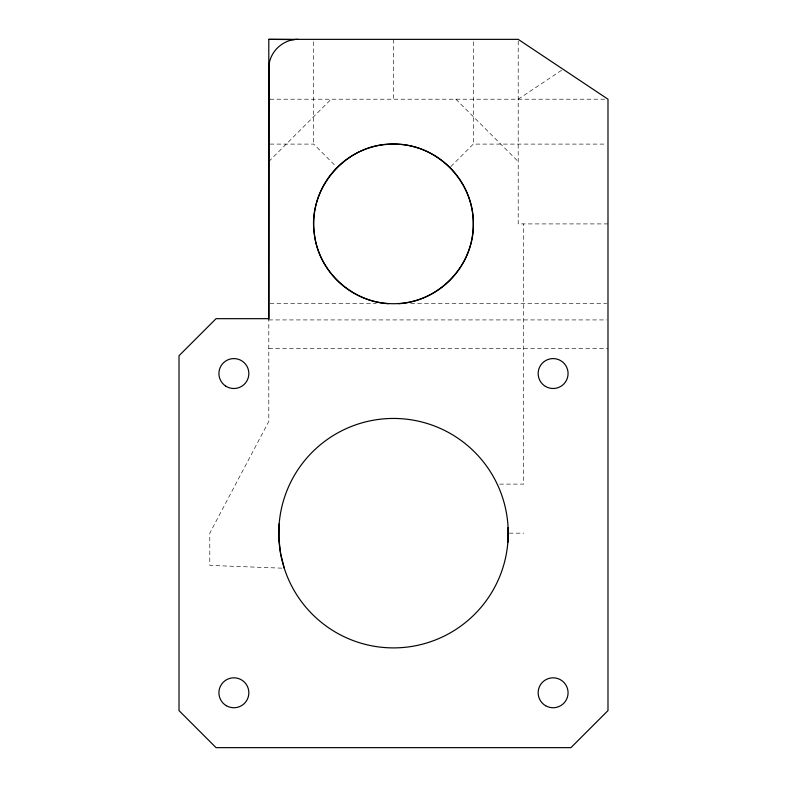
<?xml version="1.0" encoding="UTF-8"?>
<svg xmlns="http://www.w3.org/2000/svg" width="787" height="787" viewBox="0 0 787 787"><rect width="100%" height="100%" fill="white"/><g stroke="black" fill="none" stroke-linecap="round" stroke-linejoin="round"><path stroke-width="0.59" stroke-dasharray="3.94 2.95" d="M268.8 161.561L331.15 99.211M450.794 166.618L473.312 144.1L606.757 144.1M518.2 99.211L563.089 69.276M270.02 99.211L606.767 99.211M270.01 144.1L313.688 144.1L336.206 166.618M607.987 223.911L518.2 223.911L518.2 39.35M270.02 303.713L376.294 303.713M410.735 303.713L606.757 303.713M268.8 319.925L606.757 319.925M268.8 348.611L607.987 348.611M499.617 484.113L523.699 484.113L523.699 223.911M509.199 533.163L523.699 533.163M281.835 568.165L209.795 565.4L209.795 533.163L268.8 421.438L268.8 319.266M455.85 99.211L518.2 161.561M473.312 41.79L473.312 144.1M393.5 39.35L393.5 99.211M313.688 41.79L313.688 144.1"/><path stroke-width="1.18" d="M268.8 319.266L268.8 39.35L518.2 39.35L607.987 99.211L607.987 710.602L570.939 747.65L216.061 747.65L179.013 710.602L179.013 355.734L216.061 318.676L268.8 318.676L269.046 64.79C270.689 50.624 283.802 39.124 298.057 39.35M279.159 523.788L278.913 538.8L280.625 553.704L284.274 568.263M507.841 542.538A114.725 114.725 0 0 0 344.45 429.456A114.725 114.725 0 0 0 328.209 627.505A114.725 114.725 0 0 0 507.841 542.538L508.087 527.536M268.8 99.211L269.862 99.211M268.8 39.35L294.24 39.596M398.488 303.713C438.664 301.746 474.305 264.973 473.312 223.911C474.207 181.246 436.155 143.204 393.5 144.1C346.969 142.87 307.087 188.349 314.377 234.319C318.499 271.407 352.084 301.706 388.512 303.713M353.599 293.02A79.812 79.812 0 0 0 473.312 223.911A79.812 79.812 0 0 0 353.599 154.793A79.812 79.812 0 0 0 353.599 293.02M545.489 386.417A14.963 14.963 0 0 0 568.076 373.717A14.963 14.963 0 0 0 545.784 360.505A14.963 14.963 0 0 0 545.489 386.417M226.4 705.742A14.963 14.963 0 0 0 248.849 692.786A14.963 14.963 0 0 0 226.4 679.82A14.963 14.963 0 0 0 226.4 705.742M545.637 705.742A14.963 14.963 0 0 0 568.076 692.786A14.963 14.963 0 0 0 545.637 679.82A14.963 14.963 0 0 0 545.637 705.742M225.515 385.955A14.963 14.963 0 0 0 248.81 374.592A14.963 14.963 0 0 0 227.325 360.102A14.963 14.963 0 0 0 225.515 385.955"/></g></svg>
